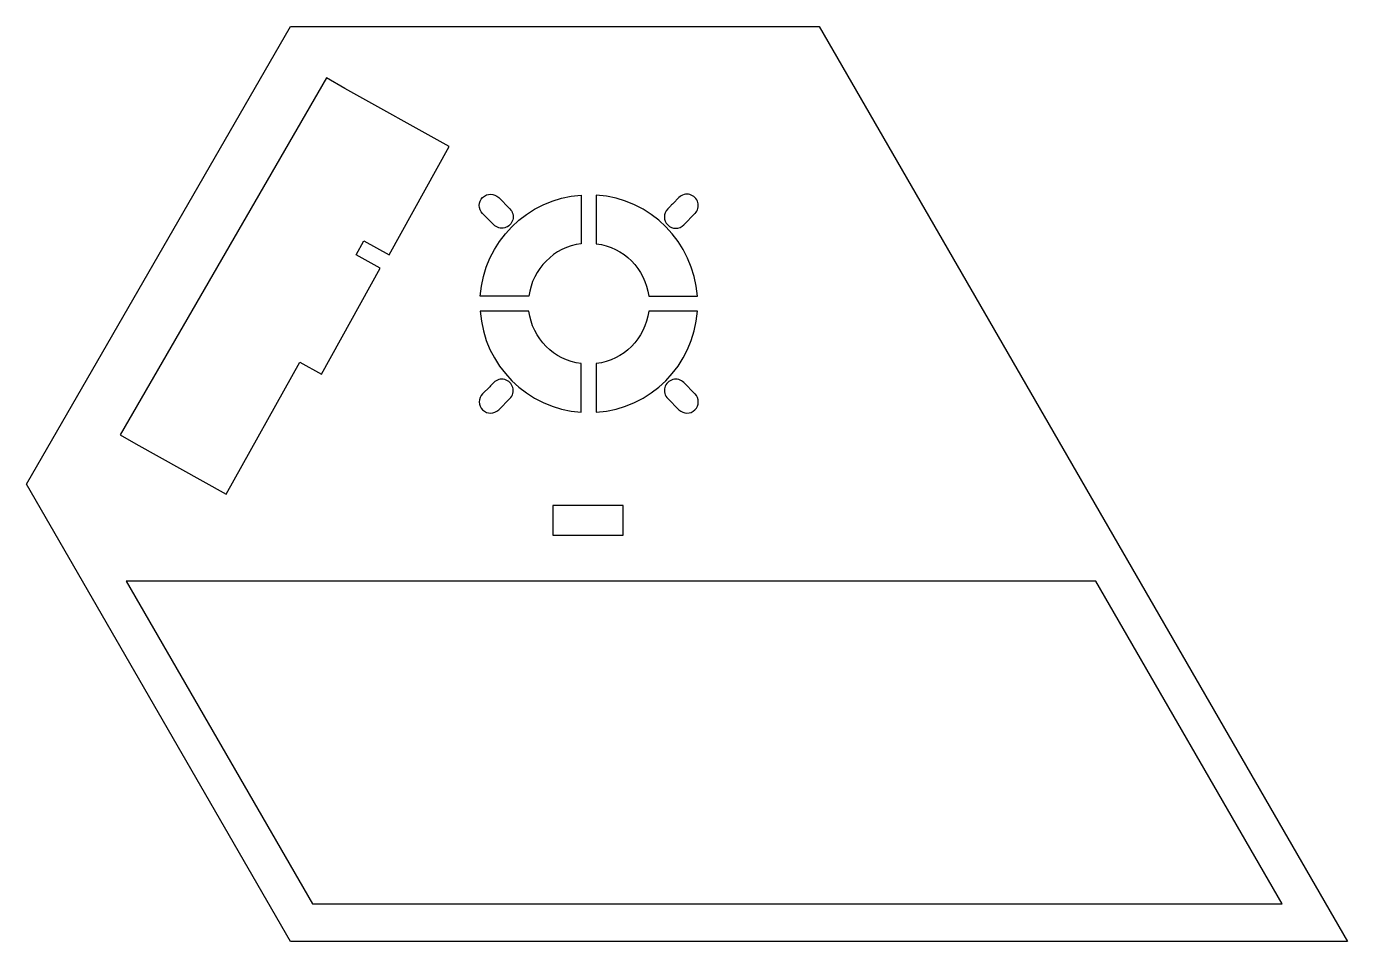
# Model space of a CAD drawing. Header units: millimetres. Extents: x -87 to 88, y -11 to 110.
import ezdxf

# ---------------------------------------------------------------- set-up
doc = ezdxf.new("R2010")
doc.units = ezdxf.units.MM
doc.layers.get('0').update_dxf_attribs({"linetype": 'CONTINUOUS'})

msp = doc.modelspace()

# ---------------------------------------------------------------- linework, layer by layer
for p, q in [((-2.43, 85.6), (-2.08, 85.96)), ((-1.71, 86.33), (-0.95, 87.1)), ((1.18, 84.99), (-0.3, 83.49)), ((-26.96, 61.09), (-26.01, 62.04)), ((-25.78, 62.28), (-25.47, 62.59)), ((-0.3, 62.59), (1.18, 61.09)), ((-23.34, 60.48), (-24.82, 58.98)), ((-0.95, 58.98), (-2.43, 60.48))]:
    msp.add_line(p, q)
for points in [[(-52.38, -11.47), (-87.38, 49.15), (-52.38, 109.78), (17.62, 109.78), (87.62, -11.47)], [(-45.19, 101.55), (-47.64, 102.96), (-74.95, 55.66), (-72.87, 54.46), (-60.9, 47.81), (-51.18, 65.31), (-48.31, 63.72), (-40.52, 77.74), (-43.71, 79.51), (-42.68, 81.36), (-39.34, 79.51), (-31.36, 93.87)], [(-8.33, 42.36), (-8.33, 46.3), (-17.65, 46.3), (-17.65, 42.36)], [(78.96, -6.47), (54.29, 36.26), (-74.16, 36.26), (-49.49, -6.47)]]:
    msp.add_lwpolyline(points, close=True)
for points in [[(-26.96, 84.99, -1), (-24.82, 87.1), (-23.34, 85.6, -1), (-25.47, 83.49)], [(-27.27, 74.04, -0.374124), (-13.89, 87.43), (-13.89, 80.98, 0.342564), (-20.82, 74.04)], [(-4.95, 74.04), (1.5, 74.04, 0.374124), (-11.89, 87.43), (-11.89, 80.98, -0.342564)], [(-20.82, 72.04), (-27.27, 72.04, 0.374124), (-13.89, 58.65), (-13.89, 65.1, -0.342564)], [(-4.95, 72.04, -0.342564), (-11.89, 65.1), (-11.89, 58.65, 0.374124), (1.5, 72.04)]]:
    msp.add_lwpolyline(points, format="xyb", close=True)
for centre, start, end in [((0.12, 86.05), -44.728, 135.272), ((-0.85, 85.1), 125.3093, 145.2347), ((-1.37, 84.54), 135.272, 315.272), ((-24.4, 61.54), -44.728, 135.272), ((-1.37, 61.54), 44.728, 224.728), ((-24.84, 61.11), 128.9307, 141.6133), ((-25.89, 60.04), 135.272, 315.272), ((0.12, 60.04), -135.272, 44.728)]:
    msp.add_arc(centre, 1.5, start, end)

doc.saveas('drawing.dxf')
